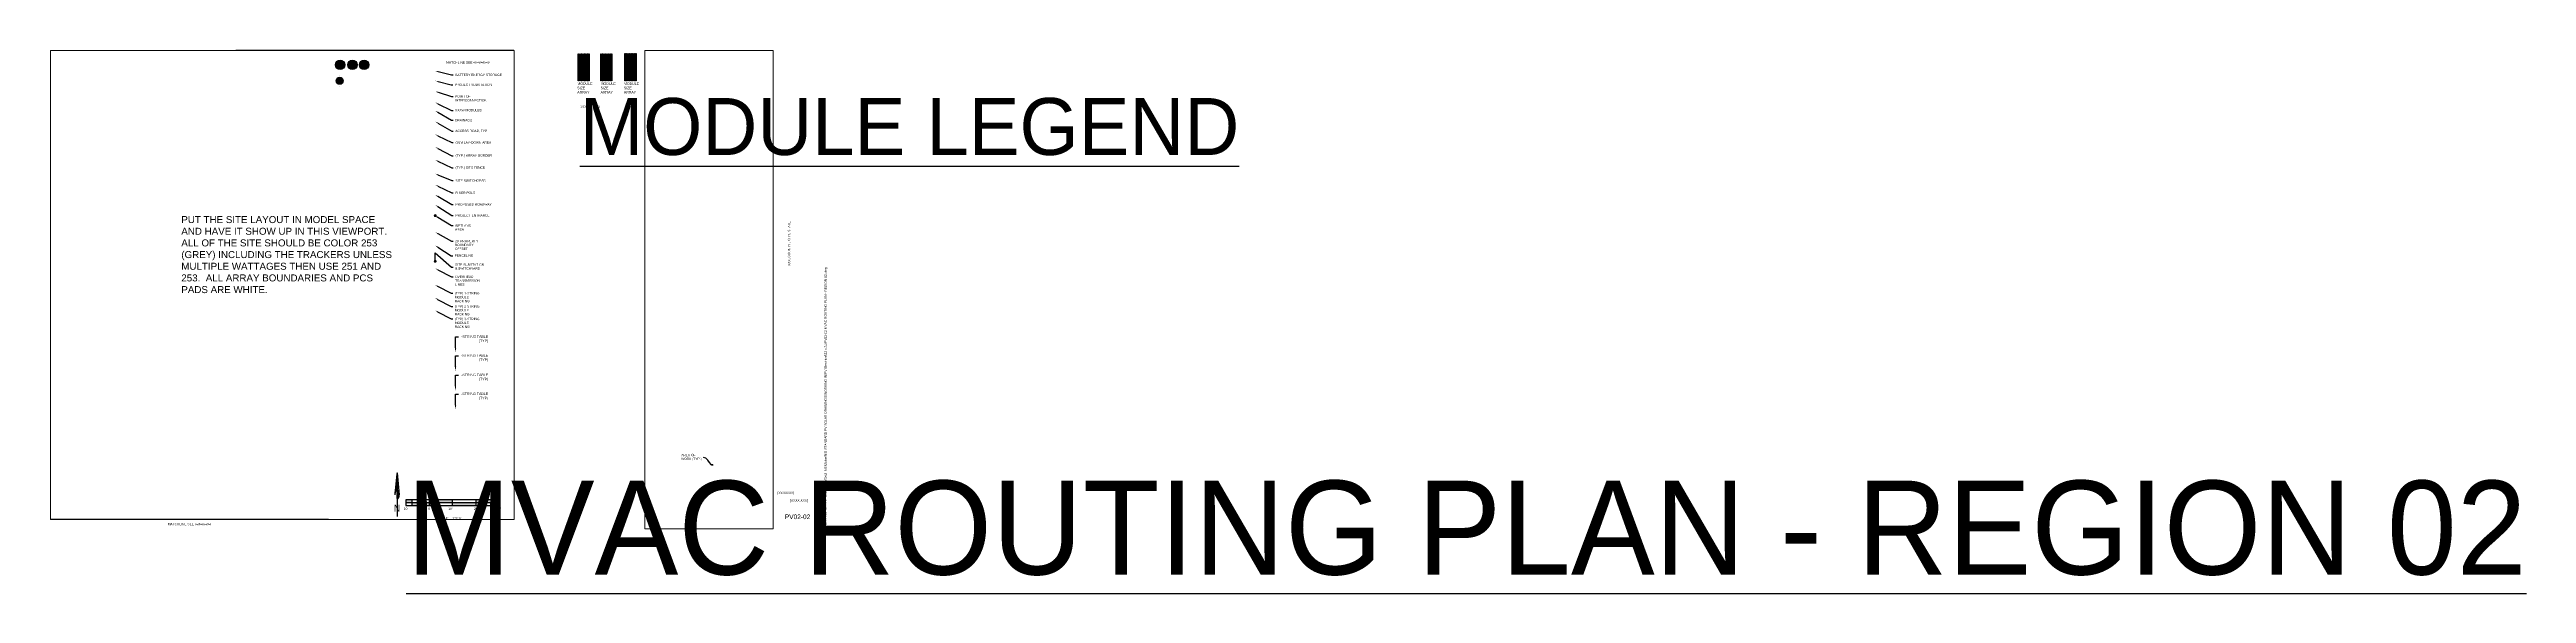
# Paper-space layout 'PV02-02 MVAC ROUTING PLAN - REGION 02' of a CAD drawing. Extents: x 0 to 106, y -3 to 21.
import ezdxf
from ezdxf import colors
from ezdxf.entities.mleader import LeaderData, LeaderLine
from ezdxf.enums import TextEntityAlignment as Align
from ezdxf.math import Vec2, Vec3

# ---------------------------------------------------------------- set-up
doc = ezdxf.new("R2018")
doc.units = 0
doc.header["$MEASUREMENT"] = 0
doc.linetypes.add('PHANTOM', pattern=[0.5, 0.25, -0.05, 0.05, -0.05, 0.05, -0.05])
for name, color, linetype in [('G-ANNO-TEXT', 1, 'Continuous'), ('G-ANNO-TTBL', 1, 'Continuous'), ('G-MATC-LINE', 6, 'PHANTOM'), ('JINKO 535', 253, 'Continuous'), ('JINKO 540', 250, 'Continuous'), ('RISEN', 251, 'Continuous')]:
    doc.layers.add(name, color=color, linetype=linetype)
doc.layers.add('G-NPLT', color=67, linetype='Continuous', plot=False)
doc.layers.add('VP', color=31, linetype='Continuous', plot=False)
doc.styles.add('NEI-A', font='arial.ttf')
doc.styles.get("Standard").update_dxf_attribs({"font": 'arial.ttf'})

# ---------------------------------------------------------------- blocks, each defined once
blk = doc.blocks.new('ARRAY_LETTER')
h = blk.add_hatch(color=255)
h.dxf.hatch_style = 1
edge = h.paths.add_edge_path()
edge.add_arc((0, 0), 0.2, 0, 360)
at = {"layer": 'G-ANNO-TEXT'}
blk.add_circle((0, 0), 0.2, dxfattribs=at)
at = {"layer": 'G-ANNO-TEXT', "style": 'NEI-A'}
blk.add_attdef('ARRAY_LETTER', text='', height=0.13, dxfattribs=at).set_placement((0, 0), align=Align.MIDDLE_CENTER)
blk = doc.blocks.new('PV - LEGEND CALLOUT')
h = blk.add_hatch(color=255)
h.dxf.hatch_style = 1
edge = h.paths.add_edge_path()
edge.add_arc((0, 0), 0.15625, 0, 360)
at = {"layer": 'Defpoints', "color": 2}
for p, q in [((0, 0.24375), (0, 0.24375)), ((0, -0.24375), (0, -0.24375))]:
    blk.add_line(p, q, dxfattribs=at)
at = {"layer": 'G-ANNO-TEXT', "linetype": 'Continuous'}
blk.add_circle((0, 0), 0.15625, dxfattribs=at)
at = {"layer": 'G-ANNO-TEXT', "style": 'NEI-A'}
blk.add_attdef('PV_LEGEND_CALLOUT', text='', height=0.125, dxfattribs=at).set_placement((0, 0), align=Align.MIDDLE_CENTER)
blk.add_attdef('PV_LEGEND_DESCRIPTION', text='', height=0.1, dxfattribs=at).set_placement((0.625, 0), align=Align.MIDDLE_LEFT)
blk = doc.blocks.new('_Dot')
at = {"color": 0, "linetype": 'ByBlock', "lineweight": -2}
blk.add_line((-0.5, 0), (-1, 0), dxfattribs=at)
at = {"color": 0, "linetype": 'ByBlock', "const_width": 0.5}
blk.add_lwpolyline([(-0.25, 0, 1), (0.25, 0, 1)], format="xyb", close=True, dxfattribs=at)
blk = doc.blocks.new('1P87@52DEG F TR ID3 PVBlock')
blk.add_lwpolyline([(-7, 6), (0, 6), (0, -328), (-7, -328)], close=True)
blk = doc.blocks.new('TITLE NAME')
at = {"lineweight": 30, "flags": 104}
blk.add_attdef('TITLE_NAME', text='', height=0.25, dxfattribs=at).set_placement((-0.03, 0.21), align=Align.BOTTOM_LEFT)
at = {"style": 'NEI-A'}
for tag, p in [('SCALE:', (0, 0)), ('1"_=_', (0.56, 0))]:
    blk.add_attdef(tag, text='', height=0.109, dxfattribs=at).set_placement(p, align=Align.BOTTOM_LEFT)
blk = doc.blocks.new('TITLE NAME W_O SCALE')
at = {"lineweight": 30, "flags": 104}
blk.add_attdef('TITLE_NAME', text='', height=0.2, dxfattribs=at).set_placement((-0.03, 0.21), align=Align.BOTTOM_LEFT)
at = {"style": 'NEI-A'}
for tag, p in [('SCALE:', (0, 0)), ('1"_=_', (0.56, 0))]:
    blk.add_attdef(tag, text='', height=0.1, dxfattribs=at).set_placement(p, align=Align.BOTTOM_LEFT)
blk = doc.blocks.new('SUB_BLOCK-SCALE_1')
h = blk.add_hatch(color=256)
h.dxf.hatch_style = 1
h.paths.add_polyline_path([(-2, 0.12), (-2, 0), (-1.75, 0), (-1.75, 0.12)])
h.paths.add_polyline_path([(-1.75, 0), (-1.75, -0.12), (-1.5, -0.12), (-1.5, 0)])
h.paths.add_polyline_path([(-1.25, 0.12), (-1.5, 0.12), (-1.5, 0), (-1.25, 0)])
h.paths.add_polyline_path([(-1.25, 0), (-1.25, -0.12), (-1, -0.12), (-1, 0)])
h.paths.add_polyline_path([(0, 0), (0, 0.12), (-1, 0.12), (-1, 0)])
h.paths.add_polyline_path([(1, -0.12), (1, 0), (0, 0), (0, -0.12)])
h.paths.add_polyline_path([(1, 0.12), (1, 0), (2, 0), (2, 0.12)])
for p, q in [((-2, 0), (2, 0)), ((-1.75, 0.12), (-1.75, -0.12)), ((-1.5, 0.12), (-1.5, -0.12)), ((-1.25, 0.12), (-1.25, -0.12)), ((-1, 0.12), (-1, -0.12)), ((0, -0.12), (0, 0.12))]:
    blk.add_line(p, q)
at = {"color": 0, "linetype": 'ByBlock', "lineweight": -2}
blk.add_line((1, 0.12), (1, -0.12), dxfattribs=at)
blk.add_lwpolyline([(-2, 0.12), (-2, -0.12), (2, -0.12), (2, 0.12)], close=True, dxfattribs=at)
at = {"insert": (-0.66, -0.67), "char_height": 0.1, "width": 0.4822, "attachment_point": 4, "style": 'NEI-A'}
blk.add_mtext('\\pxql;SCALE:', dxfattribs=at)
at = {"linetype": 'ByBlock', "lineweight": -2, "style": 'NEI-A', "flags": 8}
for tag, p in [('#1', (-2, -0.26)), ('#2', (-1.5, -0.26)), ('#3', (-1, -0.26)), ('#4', (0, -0.26)), ('#5', (1, -0.26)), ('#6', (2, -0.26))]:
    blk.add_attdef(tag, text='', height=0.1, dxfattribs=at).set_placement(p, align=Align.MIDDLE_CENTER)
blk.add_attdef('SCALE', text='', height=0.1, dxfattribs=at).set_placement((0, -0.67), align=Align.MIDDLE_LEFT)
blk = doc.blocks.new('*U18')
ref = blk.add_blockref('SUB_BLOCK-SCALE_1', (0, 0))
ref.add_attrib('#1', "10'", dxfattribs={"linetype": 'ByBlock', "lineweight": -2, "height": 0.1, "style": 'NEI-A', "flags": 8}).set_placement((-2, -0.26), align=Align.MIDDLE)
ref.add_attrib('#2', "5'", dxfattribs={"linetype": 'ByBlock', "lineweight": -2, "height": 0.1, "style": 'NEI-A', "flags": 8}).set_placement((-1.5, -0.26), align=Align.MIDDLE)
ref.add_attrib('#3', '0', dxfattribs={"linetype": 'ByBlock', "lineweight": -2, "height": 0.1, "style": 'NEI-A', "flags": 8}).set_placement((-1, -0.26), align=Align.MIDDLE)
ref.add_attrib('#4', "10'", dxfattribs={"linetype": 'ByBlock', "lineweight": -2, "height": 0.1, "style": 'NEI-A', "flags": 8}).set_placement((-0.09, -0.26), align=Align.MIDDLE)
ref.add_attrib('#5', "20'", dxfattribs={"linetype": 'ByBlock', "lineweight": -2, "height": 0.1, "style": 'NEI-A', "flags": 8}).set_placement((1, -0.26), align=Align.MIDDLE)
ref.add_attrib('#6', "30'", dxfattribs={"linetype": 'ByBlock', "lineweight": -2, "height": 0.1, "style": 'NEI-A', "flags": 8}).set_placement((2, -0.26), align=Align.MIDDLE)
ref.add_attrib('SCALE', '1"=10\'', dxfattribs={"linetype": 'ByBlock', "lineweight": -2, "height": 0.1, "style": 'NEI-A', "flags": 8}).set_placement((0, -0.67), align=Align.MIDDLE_LEFT)
blk = doc.blocks.new('NORTH ARROW VERTICAL')
h = blk.add_hatch()
h.set_pattern_fill('ANSI31', color=0, scale=0.01, style=0)
h.paths.add_polyline_path([(-0.029, 0.337, -0.067391), (-0.022, 0.357, -0.104279), (-0.011, 0.371, -0.174286), (0, 0.375), (0, 0.625)])
h.paths.add_polyline_path([(0.031, 0.312), (0.029, 0.337, 0.067391), (0.022, 0.357, 0.104279), (0.011, 0.371, 0.174286), (0, 0.375), (0, 0.25, 0.174286), (0.011, 0.254, 0.104279), (0.022, 0.268, 0.065115), (0.029, 0.287, 0.051264)])
at = {"color": 0}
for p, q in [((0, 0.625), (-0.031, 0.312)), ((0, 0.625), (0.031, 0.312)), ((0, 0.625), (0, 0.375)), ((0, 0.375), (0, 0.25)), ((0, 0.25), (0, 0))]:
    blk.add_line(p, q, dxfattribs=at)
for points in [[(0, 0.375, 0.174286), (-0.011, 0.371, 0.104279), (-0.022, 0.357, 0.065115), (-0.029, 0.338, 0.051264), (-0.031, 0.312, 0.051264)], [(0.031, 0.312, 0.051264), (0.029, 0.338, 0.065115), (0.022, 0.357, 0.104279), (0.011, 0.371, 0.174286), (0, 0.375, 0.174286)], [(0, 0.25, 0.174286), (0.011, 0.254, 0.104279), (0.022, 0.268, 0.065115), (0.029, 0.287, 0.051264), (0.031, 0.312, 0.051264)]]:
    blk.add_lwpolyline(points, format="xyb", dxfattribs=at)
at = {"color": 0, "style": 'NEI-A', "width": 0.85}
blk.add_text('N', height=0.1, dxfattribs=at).set_placement((0, 0.122), align=Align.MIDDLE)

psp = doc.layouts.new('PV02-02 MVAC ROUTING PLAN - REGION 02')

# ---------------------------------------------------------------- linework, layer by layer
at = {"layer": 'G-ANNO-TEXT', "const_width": 0.0025}
for points in [[(22.63, 20.35), (23.12, 20.35), (23.12, 19.19), (22.63, 19.19)], [(23.6, 20.35), (24.09, 20.35), (24.09, 19.19), (23.6, 19.19)], [(24.64, 20.37), (25.12, 20.37), (25.12, 19.2), (24.64, 19.2)]]:
    psp.add_lwpolyline(points, close=True, dxfattribs=at)
at = {"layer": 'G-MATC-LINE', "const_width": 0.0625}
for points in [[(19.89, 20.5), (7.95, 20.5)], [(11.94, 0.4), (0, 0.4)]]:
    psp.add_lwpolyline(points, dxfattribs=at)

# ---------------------------------------------------------------- block references
for p, values in [((12.43, 19.88), {'ARRAY_LETTER': 'A'}), ((12.96, 19.88), {'ARRAY_LETTER': 'B'}), ((13.46, 19.88), {'ARRAY_LETTER': 'C'})]:
    psp.add_blockref('ARRAY_LETTER', p).add_auto_attribs(values)
ref = psp.add_blockref('PV - LEGEND CALLOUT', (12.41, 19.2), dxfattribs=dict(xscale=0.972, yscale=0.972, zscale=0.972))
ref.add_attrib('PV_LEGEND_CALLOUT', 'MS', dxfattribs={"layer": 'G-ANNO-TEXT', "height": 0.121, "style": 'NEI-A'}).set_placement((12.41, 19.2), align=Align.MIDDLE_CENTER)
at = {"layer": 'G-ANNO-TEXT'}
ref = psp.add_blockref('TITLE NAME', (22.74, 17.95), dxfattribs=at)
lines = psp.add_mtext('{\\LMODULE LEGEND}', dxfattribs={"layer": '0', "insert": (22.71, 18.46), "char_height": 2.4399, "attachment_point": 1})
ref.add_attrib('TITLE_NAME', '', (22.71, 18.46)).embed_mtext(lines)
ref.add_attrib('SCALE:', 'SCALE:', dxfattribs={"layer": '0', "height": 0.1, "style": 'NEI-A'}).set_placement((22.74, 18.02), align=Align.BOTTOM_LEFT)
ref.add_attrib('1"_=_', 'NTS', dxfattribs={"layer": '0', "height": 0.1, "style": 'NEI-A'}).set_placement((23.3, 18.02), align=Align.BOTTOM_LEFT)
at = {"layer": 'G-ANNO-TEXT', "xscale": 3, "yscale": 3, "zscale": 3}
psp.add_blockref('NORTH ARROW VERTICAL', (14.87, 0.52), dxfattribs=at)
at = {"layer": 'G-ANNO-TEXT'}
psp.add_blockref('*U18', (17.25, 1.12), dxfattribs=at)
ref = psp.add_blockref('TITLE NAME W_O SCALE', (14.36, 2.34), dxfattribs=at)
lines = psp.add_mtext('{\\LMVAC ROUTING PLAN - REGION 02}', dxfattribs={"layer": '0', "insert": (15.27, 2.06), "char_height": 4.0255, "attachment_point": 1})
ref.add_attrib('TITLE_NAME', '', (15.27, 2.06)).embed_mtext(lines)
at = {"layer": 'JINKO 535', "xscale": 0.003472222222222222, "yscale": 0.003472222222222222, "zscale": 0.003472222222222222}
for p in [(23.63, 20.33), (23.7, 20.33), (23.76, 20.33), (23.83, 20.33), (23.89, 20.33), (23.96, 20.33), (24.02, 20.33), (24.09, 20.33)]:
    psp.add_blockref('1P87@52DEG F TR ID3 PVBlock', p, dxfattribs=at)
at = {"layer": 'JINKO 540', "xscale": 0.003472222222222222, "yscale": 0.003472222222222222, "zscale": 0.003472222222222222}
for p in [(24.67, 20.34), (24.73, 20.34), (24.79, 20.34), (24.86, 20.34), (24.92, 20.34), (24.99, 20.34), (25.05, 20.34), (25.12, 20.34)]:
    psp.add_blockref('1P87@52DEG F TR ID3 PVBlock', p, dxfattribs=at)
at = {"layer": 'RISEN', "xscale": 0.003472222222222222, "yscale": 0.003472222222222222, "zscale": 0.003472222222222222}
for p in [(22.66, 20.33), (22.73, 20.33), (22.79, 20.33), (22.86, 20.33), (22.92, 20.33), (22.98, 20.33), (23.05, 20.33), (23.11, 20.33)]:
    psp.add_blockref('1P87@52DEG F TR ID3 PVBlock', p, dxfattribs=at)

# ---------------------------------------------------------------- texts
at = {"layer": 'G-ANNO-TEXT', "char_height": 0.1, "attachment_point": 5, "style": 'NEI-A'}
for insert in [(17.91, 19.98), (5.97, 0.2)]:
    psp.add_mtext_dynamic_manual_height_columns('MATCHLINE SEE #########', width=3.1385, gutter_width=0.547, heights=[0], dxfattribs=dict(at, insert=insert))
at = {"layer": 'G-ANNO-TEXT', "char_height": 0.1094, "width": 0.6841, "attachment_point": 4, "style": 'NEI-A'}
for insert in [(22.6, 18.89), (23.6, 18.89), (24.6, 18.89)]:
    psp.add_mtext('MODULE SIZE   ARRAY', dxfattribs=dict(at, insert=insert))
at = {"layer": 'G-ANNO-TTBL', "style": 'NEI-A'}
psp.add_text('XXX, COUNTY , CITY, STATE', height=0.1, rotation=90, dxfattribs=at).set_placement((31.69, 12.22), align=Align.MIDDLE)
for s, width, insert, char_height, attachment_point in [('[XX/XX/XX]', 0.8548, (31.19, 1.52), 0.1, 4), ('[XXXX.XXX]', 0.8548, (32.11, 1.2), 0.1, 5), ('PV02-02', 1.7218, (32.05, 0.51), 0.2, 5)]:
    psp.add_mtext_dynamic_manual_height_columns(s, width=width, gutter_width=0.5, heights=[0], dxfattribs=dict(at, insert=insert, char_height=char_height, attachment_point=attachment_point))
at = {"layer": 'G-NPLT', "insert": (5.62, 13.4), "char_height": 0.3, "width": 9.1702, "attachment_point": 1, "style": 'NEI-A'}
psp.add_mtext('PUT THE SITE LAYOUT IN MODEL SPACE AND HAVE IT SHOW UP IN THIS VIEWPORT. ALL OF THE SITE SHOULD BE COLOR 253 (GREY) INCLUDING THE TRACKERS UNLESS MULTIPLE WATTAGES THEN USE 251 AND 253.  ALL ARRAY BOUNDARIES AND PCS PADS ARE WHITE. ', dxfattribs=at)
at = {"layer": 'G-NPLT', "insert": (33.2, 0), "char_height": 0.1, "width": 13.9717, "attachment_point": 1, "rotation": 90, "style": 'NEI-A'}
psp.add_mtext('H:\\\\Ops_Std_Dev\\\\PS_Solar\\\\4_DWGs\\\\2_NEI\\\\Solar\\\\NEI STANDARD PV SOLAR DRAWINGS\\\\WORKING IN\\\\PV Electrical\\\\22 x 34\\\\PV02-02 MVAC ROUTING PLAN - REGION 02.dwg', dxfattribs=at)

# ---------------------------------------------------------------- leaders
at = {"layer": 'G-ANNO-TEXT'}
ml = psp.add_multileader_mtext('Standard', dxfattribs=at)
ml.set_content('BATTERY ENERGY STORAGE', color=256, style='NEI-A')
ml.set_leader_properties()
ml.build(insert=Vec2(0, 0))
ml.multileader.update_dxf_attribs({"dogleg_length": 0.0625, "arrow_head_size": 0.125})
ctx = ml.context
ctx.base_point, ctx.char_height, ctx.arrow_head_size, ctx.landing_gap_size, ctx.plane_origin = Vec3(17.28, 19.45), 0.1, 0.125, 0.09, Vec3(15.98, 18.53)
notes = []
notes.append((ctx, [(0, (1, 1, 0), (17.21, 19.45), (1, 0), 0.0625, [(0, [(16.51, 19.62)], 0, [])])]))
ctx.mtext.insert, ctx.mtext.width, ctx.mtext.flow_direction = Vec3(17.37, 19.5), 2.0138, 5
ml = psp.add_multileader_mtext('Standard', dxfattribs=at)
ml.set_content('PROJECT SUBSTATION', color=256, style='NEI-A')
ml.set_leader_properties()
ml.build(insert=Vec2(0, 0))
ml.multileader.update_dxf_attribs({"dogleg_length": 0.0625, "arrow_head_size": 0.125})
ctx = ml.context
ctx.base_point, ctx.char_height, ctx.arrow_head_size, ctx.landing_gap_size, ctx.plane_origin = Vec3(17.27, 19.02), 0.1, 0.125, 0.09, Vec3(16.9, 18.14)
notes.append((ctx, [(0, (1, 1, 0), (17.2, 19.02), (1, 0), 0.0625, [(0, [(16.51, 19.2)], 0, [])])]))
ctx.mtext.insert, ctx.mtext.width, ctx.mtext.flow_direction = Vec3(17.36, 19.08), 1.573, 5
ml = psp.add_multileader_mtext('Standard', dxfattribs=at)
ml.set_content('POINT OF INTERCONNECTION', color=256, style='NEI-A')
ml.set_leader_properties()
ml.build(insert=Vec2(0, 0))
ml.multileader.update_dxf_attribs({"dogleg_length": 0.0625, "arrow_head_size": 0.125})
ctx = ml.context
ctx.base_point, ctx.char_height, ctx.arrow_head_size, ctx.landing_gap_size, ctx.plane_origin = Vec3(17.27, 18.53), 0.1, 0.125, 0.09, Vec3(16.91, 17.65)
notes.append((ctx, [(0, (1, 1, 0), (17.21, 18.53), (1, 0), 0.0625, [(0, [(16.51, 18.74)], 0, [])])]))
ctx.mtext.insert, ctx.mtext.width, ctx.mtext.flow_direction = Vec3(17.36, 18.58), 1.573, 5
ml = psp.add_multileader_mtext('Standard', dxfattribs=at)
ml.set_content('XXXW MODULES', color=256, style='NEI-A')
ml.set_leader_properties()
ml.build(insert=Vec2(0, 0))
ml.multileader.update_dxf_attribs({"dogleg_length": 0.0625, "arrow_head_size": 0.125})
ctx = ml.context
ctx.base_point, ctx.char_height, ctx.arrow_head_size, ctx.landing_gap_size, ctx.plane_origin = Vec3(17.27, 17.93), 0.1, 0.125, 0.09, Vec3(16.97, 15.74)
notes.append((ctx, [(0, (1, 1, 0), (17.21, 17.93), (1, 0), 0.0625, [(0, [(16.51, 18.27)], 0, [])])]))
ctx.mtext.insert, ctx.mtext.width, ctx.mtext.flow_direction = Vec3(17.36, 17.99), 1.0883, 5
ml = psp.add_multileader_mtext('Standard', dxfattribs=at)
ml.set_content('DRAINAGE', color=256, style='NEI-A')
ml.set_leader_properties()
ml.build(insert=Vec2(0, 0))
ml.multileader.update_dxf_attribs({"dogleg_length": 0.0625, "arrow_head_size": 0.125})
ctx = ml.context
ctx.base_point, ctx.char_height, ctx.arrow_head_size, ctx.landing_gap_size, ctx.plane_origin = Vec3(17.27, 17.51), 0.1, 0.125, 0.09, Vec3(16.91, 16.63)
notes.append((ctx, [(0, (1, 1, 0), (17.21, 17.51), (1, 0), 0.0625, [(0, [(16.51, 17.91)], 0, [])])]))
ctx.mtext.insert, ctx.mtext.width, ctx.mtext.flow_direction = Vec3(17.36, 17.56), 1.573, 5
ml = psp.add_multileader_mtext('Standard', dxfattribs=at)
ml.set_content('ACCESS ROAD, TYP', color=256, style='NEI-A')
ml.set_leader_properties()
ml.build(insert=Vec2(0, 0))
ml.multileader.update_dxf_attribs({"dogleg_length": 0.0625, "arrow_head_size": 0.125})
ctx = ml.context
ctx.base_point, ctx.char_height, ctx.arrow_head_size, ctx.landing_gap_size, ctx.plane_origin = Vec3(17.28, 17.04), 0.1, 0.125, 0.09, Vec3(16.91, 16.16)
notes.append((ctx, [(0, (1, 1, 0), (17.22, 17.04), (1, 0), 0.0625, [(0, [(16.51, 17.45)], 0, [])])]))
ctx.mtext.insert, ctx.mtext.width, ctx.mtext.flow_direction = Vec3(17.37, 17.1), 1.573, 5
ml = psp.add_multileader_mtext('Standard', dxfattribs=at)
ml.set_content('O&M LAY-DOWN AREA', color=256, style='NEI-A')
ml.set_leader_properties()
ml.build(insert=Vec2(0, 0))
ml.multileader.update_dxf_attribs({"dogleg_length": 0.0625, "arrow_head_size": 0.125})
ctx = ml.context
ctx.base_point, ctx.char_height, ctx.arrow_head_size, ctx.landing_gap_size, ctx.plane_origin = Vec3(17.29, 16.55), 0.1, 0.125, 0.09, Vec3(16.92, 15.67)
notes.append((ctx, [(0, (1, 1, 0), (17.22, 16.55), (1, 0), 0.0625, [(0, [(16.51, 16.9)], 0, [])])]))
ctx.mtext.insert, ctx.mtext.width, ctx.mtext.flow_direction = Vec3(17.38, 16.6), 1.573, 5
ml = psp.add_multileader_mtext('Standard', dxfattribs=at)
ml.set_content('(TYP.) ARRAY BORDER', color=256, style='NEI-A')
ml.set_leader_properties()
ml.build(insert=Vec2(0, 0))
ml.multileader.update_dxf_attribs({"dogleg_length": 0.0625, "arrow_head_size": 0.125})
ctx = ml.context
ctx.base_point, ctx.char_height, ctx.arrow_head_size, ctx.landing_gap_size, ctx.plane_origin = Vec3(17.29, 15.98), 0.1, 0.125, 0.09, Vec3(16.92, 15.1)
notes.append((ctx, [(0, (1, 1, 0), (17.22, 15.98), (1, 0), 0.0625, [(0, [(16.51, 16.36)], 0, [])])]))
ctx.mtext.insert, ctx.mtext.width, ctx.mtext.flow_direction = Vec3(17.38, 16.05), 1.573, 5
ml = psp.add_multileader_mtext('Standard', dxfattribs=at)
ml.set_content('(TYP.) SITE FENCE', color=256, style='NEI-A')
ml.set_leader_properties()
ml.build(insert=Vec2(0, 0))
ml.multileader.update_dxf_attribs({"dogleg_length": 0.0625, "arrow_head_size": 0.125})
ctx = ml.context
ctx.base_point, ctx.char_height, ctx.arrow_head_size, ctx.landing_gap_size, ctx.plane_origin = Vec3(17.29, 15.47), 0.1, 0.125, 0.09, Vec3(16.92, 14.58)
notes.append((ctx, [(0, (1, 1, 0), (17.22, 15.47), (1, 0), 0.0625, [(0, [(16.51, 15.81)], 0, [])])]))
ctx.mtext.insert, ctx.mtext.width, ctx.mtext.flow_direction = Vec3(17.38, 15.53), 1.573, 5
ml = psp.add_multileader_mtext('Standard', dxfattribs=at)
ml.set_content('SITE SWITCHGEAR', color=256, style='NEI-A')
ml.set_leader_properties()
ml.build(insert=Vec2(0, 0))
ml.multileader.update_dxf_attribs({"dogleg_length": 0.0625, "arrow_head_size": 0.125})
ctx = ml.context
ctx.base_point, ctx.char_height, ctx.arrow_head_size, ctx.landing_gap_size, ctx.plane_origin = Vec3(17.29, 14.92), 0.1, 0.125, 0.09, Vec3(16.92, 14.03)
notes.append((ctx, [(0, (1, 1, 0), (17.22, 14.92), (1, 0), 0.0625, [(0, [(16.51, 15.22)], 0, [])])]))
ctx.mtext.insert, ctx.mtext.width, ctx.mtext.flow_direction = Vec3(17.38, 14.97), 1.573, 5
ml = psp.add_multileader_mtext('Standard', dxfattribs=at)
ml.set_content('RISER POLE', color=256, style='NEI-A')
ml.set_leader_properties()
ml.build(insert=Vec2(0, 0))
ml.multileader.update_dxf_attribs({"dogleg_length": 0.0625, "arrow_head_size": 0.125})
ctx = ml.context
ctx.base_point, ctx.char_height, ctx.arrow_head_size, ctx.landing_gap_size, ctx.plane_origin = Vec3(17.29, 14.4), 0.1, 0.125, 0.09, Vec3(16.92, 13.52)
notes.append((ctx, [(0, (1, 1, 0), (17.22, 14.4), (1, 0), 0.0625, [(0, [(16.51, 14.74)], 0, [])])]))
ctx.mtext.insert, ctx.mtext.width, ctx.mtext.flow_direction = Vec3(17.38, 14.45), 1.573, 5
ml = psp.add_multileader_mtext('Standard', dxfattribs=at)
ml.set_content('PROPOSED ROADWAY', color=256, style='NEI-A')
ml.set_leader_properties()
ml.build(insert=Vec2(0, 0))
ml.multileader.update_dxf_attribs({"dogleg_length": 0.0625, "arrow_head_size": 0.125})
ctx = ml.context
ctx.base_point, ctx.char_height, ctx.arrow_head_size, ctx.landing_gap_size, ctx.plane_origin = Vec3(17.29, 13.89), 0.1, 0.125, 0.09, Vec3(16.92, 13.01)
notes.append((ctx, [(0, (1, 1, 0), (17.22, 13.89), (1, 0), 0.0625, [(0, [(16.51, 14.31)], 0, [])])]))
ctx.mtext.insert, ctx.mtext.width, ctx.mtext.flow_direction = Vec3(17.38, 13.95), 1.573, 5
ml = psp.add_multileader_mtext('Standard', dxfattribs=at)
ml.set_content('PROJECT ENTRANCE', color=256, style='NEI-A')
ml.set_leader_properties()
ml.build(insert=Vec2(0, 0))
ml.multileader.update_dxf_attribs({"dogleg_length": 0.0625, "arrow_head_size": 0.125})
ctx = ml.context
ctx.base_point, ctx.char_height, ctx.arrow_head_size, ctx.landing_gap_size, ctx.plane_origin = Vec3(17.29, 13.43), 0.1, 0.125, 0.09, Vec3(16.92, 12.55)
notes.append((ctx, [(0, (1, 1, 0), (17.22, 13.43), (1, 0), 0.0625, [(0, [(16.51, 13.88)], 0, [])])]))
ctx.mtext.insert, ctx.mtext.width, ctx.mtext.flow_direction = Vec3(17.38, 13.48), 1.573, 5
ml = psp.add_multileader_mtext('Standard', dxfattribs=at)
ml.set_content('\\pxsm1;SITE SUBSTATION \\P& SWITCHYARD', color=256, style='NEI-A')
ml.set_leader_properties(color=256, linetype='ByLayer', lineweight=-1)
ml.set_arrow_properties(name='DOT')
ml.build(insert=Vec2(0, 0))
ml.multileader.update_dxf_attribs({"text_left_attachment_type": 2, "text_right_attachment_type": 2, "dogleg_length": 0.0625, "arrow_head_size": 0.125})
ctx = ml.context
ctx.base_point, ctx.char_height, ctx.arrow_head_size, ctx.landing_gap_size, ctx.plane_origin = Vec3(17.27, 11.21), 0.1, 0.125, 0.09, Vec3(9.2, 19.53)
ctx.left_attachment, ctx.right_attachment = 2, 2
notes.append((ctx, [(1, (1, 1, 0), (17.21, 11.21), (1, 0), 0.0625, [(0, [(16.51, 11.46), (16.51, 11.83)], 0, [])])]))
ctx.mtext.insert, ctx.mtext.width, ctx.mtext.flow_direction = Vec3(17.36, 11.37), 1.348, 5
ctx.mtext.has_bg_fill, ctx.mtext.bg_color, ctx.mtext.bg_scale_factor, ctx.mtext.bg_transparency, ctx.mtext.use_window_bg_color = 1, -1027028792, 1.5, 0, 1
ml = psp.add_multileader_mtext('Standard', dxfattribs=at)
ml.set_content('(TYP) 1-STRING MODULE RACKING', color=256, style='NEI-A')
ml.set_leader_properties()
ml.build(insert=Vec2(0, 0))
ml.multileader.update_dxf_attribs({"dogleg_length": 0.0625, "arrow_head_size": 0.125})
ctx = ml.context
ctx.base_point, ctx.char_height, ctx.arrow_head_size, ctx.landing_gap_size, ctx.plane_origin = Vec3(17.26, 10.09), 0.1, 0.125, 0.09, Vec3(16.71, 8.79)
notes.append((ctx, [(0, (1, 1, 0), (17.2, 10.09), (1, 0), 0.0625, [(0, [(16.5, 10.45)], 0, [])])]))
ctx.mtext.insert, ctx.mtext.width, ctx.mtext.flow_direction = Vec3(17.35, 10.14), 1.2561, 5
ml = psp.add_multileader_mtext('Standard', dxfattribs=at)
ml.set_content('(TYP) 2-STRING MODULE RACKING', color=256, style='NEI-A')
ml.set_leader_properties()
ml.build(insert=Vec2(0, 0))
ml.multileader.update_dxf_attribs({"dogleg_length": 0.0625, "arrow_head_size": 0.125})
ctx = ml.context
ctx.base_point, ctx.char_height, ctx.arrow_head_size, ctx.landing_gap_size, ctx.plane_origin = Vec3(17.26, 9.52), 0.1, 0.125, 0.09, Vec3(16.71, 8.23)
notes.append((ctx, [(0, (1, 1, 0), (17.2, 9.52), (1, 0), 0.0625, [(0, [(16.5, 9.89)], 0, [])])]))
ctx.mtext.insert, ctx.mtext.width, ctx.mtext.flow_direction = Vec3(17.35, 9.58), 1.2561, 5
ml = psp.add_multileader_mtext('Standard', dxfattribs=at)
ml.set_content('(TYP) 3-STRING MODULE RACKING', color=256, style='NEI-A')
ml.set_leader_properties()
ml.build(insert=Vec2(0, 0))
ml.multileader.update_dxf_attribs({"dogleg_length": 0.0625, "arrow_head_size": 0.125})
ctx = ml.context
ctx.base_point, ctx.char_height, ctx.arrow_head_size, ctx.landing_gap_size, ctx.plane_origin = Vec3(17.26, 8.99), 0.1, 0.125, 0.09, Vec3(16.71, 7.69)
notes.append((ctx, [(0, (1, 1, 0), (17.2, 8.99), (1, 0), 0.0625, [(0, [(16.5, 9.36)], 0, [])])]))
ctx.mtext.insert, ctx.mtext.width, ctx.mtext.flow_direction = Vec3(17.35, 9.04), 1.2561, 5
ml = psp.add_multileader_mtext('Standard', dxfattribs=at)
ml.set_content('AREA OF WORK (TYP.)', color=256, style='NEI-A')
ml.set_leader_properties()
ml.set_arrow_properties(name='DOT')
ml.build(insert=Vec2(0, 0))
ml.multileader.update_dxf_attribs({"leader_type": 2, "text_right_attachment_type": 2, "dogleg_length": 0.1, "arrow_head_size": 0.05})
ctx = ml.context
ctx.base_point, ctx.char_height, ctx.arrow_head_size, ctx.landing_gap_size, ctx.plane_origin = Vec3(26.97, 3.15), 0.1001, 0.05, 0.09, Vec3(20.59, 1.79)
ctx.right_attachment = 2
notes.append((ctx, [(1, (1, 1, 0), (28.12, 3.06), (-1, 0), 0.1, [(1, [(28.38, 2.72)], 0, [])])]))
ctx.mtext.insert, ctx.mtext.width, ctx.mtext.flow_direction = Vec3(27.06, 3.21), 0.978, 5
ctx.mtext.has_bg_fill, ctx.mtext.bg_color, ctx.mtext.bg_scale_factor, ctx.mtext.bg_transparency, ctx.mtext.use_window_bg_color = 1, -1027028792, 1.5, 0, 1
for ctx, leaders in notes:
    for number, flags, end, landing, length, lines in leaders:
        leader = LeaderData()
        leader.index, (leader.has_last_leader_line, leader.has_dogleg_vector, leader.attachment_direction) = number, flags
        leader.last_leader_point, leader.dogleg_vector, leader.dogleg_length = Vec3(end), Vec3(landing), length
        for number, points, colour, breaks in lines:
            line = LeaderLine()
            line.index, line.vertices, line.color, line.breaks = number, Vec3.list(points), colors.encode_raw_color(colour), breaks
            leader.lines.append(line)
        ctx.leaders.append(leader)

# ---------------------------------------------------------------- next in the draw order: linework, layer by layer
at = {"layer": 'G-ANNO-TEXT', "flags": 128}
psp.add_lwpolyline([(28.42, 2.72, 0.0483, 0.0483, 1), (28.35, 2.72, 0, 0, 0)], format="xyseb", dxfattribs=at)

# ---------------------------------------------------------------- next in the draw order: leaders
at = {"layer": 'G-ANNO-TEXT'}
ml = psp.add_multileader_mtext('Standard', dxfattribs=at)
ml.set_content("\\pxsm1,ql;20' PROPERTY BOUNDARY\\POFFSET", color=256, style='NEI-A')
ml.set_leader_properties()
ml.build(insert=Vec2(0, 0))
ml.multileader.update_dxf_attribs({"dogleg_length": 0.0625, "arrow_head_size": 0.125})
ctx = ml.context
ctx.base_point, ctx.char_height, ctx.arrow_head_size, ctx.landing_gap_size, ctx.plane_origin = Vec3(17.27, 12.33), 0.1, 0.125, 0.09, Vec3(13.9, 21.54)
notes = []
notes.append((ctx, [(1, (1, 1, 0), (17.21, 12.33), (1, 0), 0.0625, [(1, [(16.51, 12.71)], 0, [])])]))
ctx.mtext.insert, ctx.mtext.width, ctx.mtext.flow_direction = Vec3(17.36, 12.38), 1.0823, 5
ml = psp.add_multileader_mtext('Standard', dxfattribs=at)
ml.set_content('\\pxsm1;FENCELINE', color=256, style='NEI-A')
ml.set_leader_properties()
ml.build(insert=Vec2(0, 0))
ml.multileader.update_dxf_attribs({"dogleg_length": 0.0625, "arrow_head_size": 0.125})
ctx = ml.context
ctx.base_point, ctx.char_height, ctx.arrow_head_size, ctx.landing_gap_size, ctx.plane_origin = Vec3(17.26, 11.7), 0.1, 0.125, 0.09, Vec3(14.87, 19.64)
notes.append((ctx, [(1, (1, 1, 0), (17.2, 11.7), (1, 0), 0.0625, [(1, [(16.51, 12.14)], 0, [])])]))
ctx.mtext.insert, ctx.mtext.width, ctx.mtext.flow_direction = Vec3(17.35, 11.76), 0.8661, 5
ml = psp.add_multileader_mtext('Standard', dxfattribs=at)
ml.set_content('OVERHEAD TRANSMISSION LINES', color=256, style='NEI-A')
ml.set_leader_properties()
ml.build(insert=Vec2(0, 0))
ml.multileader.update_dxf_attribs({"dogleg_length": 0.0625, "arrow_head_size": 0.125})
ctx = ml.context
ctx.base_point, ctx.char_height, ctx.arrow_head_size, ctx.landing_gap_size, ctx.plane_origin = Vec3(17.27, 10.8), 0.1, 0.125, 0.09, Vec3(16.72, 9.5)
notes.append((ctx, [(0, (1, 1, 0), (17.21, 10.8), (1, 0), 0.0625, [(0, [(16.51, 11.16)], 0, [])])]))
ctx.mtext.insert, ctx.mtext.width, ctx.mtext.flow_direction = Vec3(17.36, 10.85), 0.8947, 5
for ctx, leaders in notes:
    for number, flags, end, landing, length, lines in leaders:
        leader = LeaderData()
        leader.index, (leader.has_last_leader_line, leader.has_dogleg_vector, leader.attachment_direction) = number, flags
        leader.last_leader_point, leader.dogleg_vector, leader.dogleg_length = Vec3(end), Vec3(landing), length
        for number, points, colour, breaks in lines:
            line = LeaderLine()
            line.index, line.vertices, line.color, line.breaks = number, Vec3.list(points), colors.encode_raw_color(colour), breaks
            leader.lines.append(line)
        ctx.leaders.append(leader)

# ---------------------------------------------------------------- next in the draw order: viewports
at = {"layer": 'VP'}
psp.add_viewport(center=(28.25, 10.25), size=(5.5, 20.5), view_center_point=(35.38, 30.74), view_height=20.5, status=3, dxfattribs=at)

# ---------------------------------------------------------------- next in the draw order: leaders
at = {"layer": 'G-ANNO-TEXT'}
ml = psp.add_multileader_mtext('Standard', dxfattribs=at)
ml.set_content('WETLAND AREA', color=256, style='NEI-A')
ml.set_leader_properties(color=256, linetype='ByLayer', lineweight=-1)
ml.set_arrow_properties(name='DOT')
ml.build(insert=Vec2(0, 0))
ml.multileader.update_dxf_attribs({"text_right_attachment_type": 6, "dogleg_length": 0.0625, "arrow_head_size": 0.125})
ctx = ml.context
ctx.base_point, ctx.char_height, ctx.arrow_head_size, ctx.landing_gap_size, ctx.plane_origin = Vec3(17.27, 12.99), 0.1, 0.125, 0.09, Vec3(-21.19, -43.57)
ctx.right_attachment = 6
notes = []
notes.append((ctx, [(0, (1, 1, 0), (17.21, 12.99), (1, 0), 0.0625, [(0, [(16.51, 13.42)], 0, [])])]))
ctx.mtext.insert, ctx.mtext.width, ctx.mtext.flow_direction = Vec3(17.36, 13.04), 0.4557, 5
ctx.mtext.has_bg_fill, ctx.mtext.bg_color, ctx.mtext.bg_scale_factor, ctx.mtext.bg_transparency, ctx.mtext.use_window_bg_color = 1, -1027028792, 1.5, 0, 1
for ctx, leaders in notes:
    for number, flags, end, landing, length, lines in leaders:
        leader = LeaderData()
        leader.index, (leader.has_last_leader_line, leader.has_dogleg_vector, leader.attachment_direction) = number, flags
        leader.last_leader_point, leader.dogleg_vector, leader.dogleg_length = Vec3(end), Vec3(landing), length
        for number, points, colour, breaks in lines:
            line = LeaderLine()
            line.index, line.vertices, line.color, line.breaks = number, Vec3.list(points), colors.encode_raw_color(colour), breaks
            leader.lines.append(line)
        ctx.leaders.append(leader)

# ---------------------------------------------------------------- next in the draw order: viewports
at = {"layer": 'VP'}
psp.add_viewport(center=(9.95, 10.45), size=(19.89, 20.105), view_center_point=(2402750.2, 1594431.34), view_height=42081.461, dxfattribs=at)

# ---------------------------------------------------------------- next in the draw order: leaders
at = {"layer": 'G-ANNO-TEXT'}
ml = psp.add_multileader_mtext('Standard', dxfattribs=at)
ml.set_content('\\pxqr;\xa0-STRING TABLE\\P(TYP) ', color=256, style='NEI-A')
ml.set_leader_properties()
ml.build(insert=Vec2(0, 0))
ml.multileader.update_dxf_attribs({"dogleg_length": 0.125, "arrow_head_size": 0.18})
ctx = ml.context
ctx.base_point, ctx.char_height, ctx.arrow_head_size, ctx.landing_gap_size, ctx.plane_origin = Vec3(17.51, 8.22), 0.1094, 0.18, 0.09, Vec3(22.64, 8.33)
ctx.text_align_type = 2
notes = []
notes.append((ctx, [(1, (1, 1, 0), (17.38, 8.22), (1, 0), 0.125, [(0, [(17.38, 7.57)], 0, [])])]))
ctx.mtext.insert, ctx.mtext.width, ctx.mtext.defined_height, ctx.mtext.alignment, ctx.mtext.flow_direction = Vec3(18.78, 8.29), 1.4209, 0.506, 3, 5
ctx.mtext.has_bg_fill, ctx.mtext.bg_color, ctx.mtext.bg_scale_factor, ctx.mtext.bg_transparency, ctx.mtext.use_window_bg_color = 1, -1027028792, 1.5, 0, 1
for ctx, leaders in notes:
    for number, flags, end, landing, length, lines in leaders:
        leader = LeaderData()
        leader.index, (leader.has_last_leader_line, leader.has_dogleg_vector, leader.attachment_direction) = number, flags
        leader.last_leader_point, leader.dogleg_vector, leader.dogleg_length = Vec3(end), Vec3(landing), length
        for number, points, colour, breaks in lines:
            line = LeaderLine()
            line.index, line.vertices, line.color, line.breaks = number, Vec3.list(points), colors.encode_raw_color(colour), breaks
            leader.lines.append(line)
        ctx.leaders.append(leader)

# ---------------------------------------------------------------- next in the draw order: leaders
ml = psp.add_multileader_mtext('Standard', dxfattribs=at)
ml.set_content('\\pxqr;\xa0-STRING TABLE\\P(TYP) ', color=256, style='NEI-A')
ml.set_leader_properties()
ml.build(insert=Vec2(0, 0))
ml.multileader.update_dxf_attribs({"dogleg_length": 0.125, "arrow_head_size": 0.18})
ctx = ml.context
ctx.base_point, ctx.char_height, ctx.arrow_head_size, ctx.landing_gap_size, ctx.plane_origin = Vec3(17.51, 7.41), 0.1094, 0.18, 0.09, Vec3(22.64, 7.53)
ctx.text_align_type = 2
notes = []
notes.append((ctx, [(1, (1, 1, 0), (17.38, 7.41), (1, 0), 0.125, [(0, [(17.38, 6.76)], 0, [])])]))
ctx.mtext.insert, ctx.mtext.width, ctx.mtext.defined_height, ctx.mtext.alignment, ctx.mtext.flow_direction = Vec3(18.78, 7.48), 1.4209, 0.506, 3, 5
ctx.mtext.has_bg_fill, ctx.mtext.bg_color, ctx.mtext.bg_scale_factor, ctx.mtext.bg_transparency, ctx.mtext.use_window_bg_color = 1, -1027028792, 1.5, 0, 1
for ctx, leaders in notes:
    for number, flags, end, landing, length, lines in leaders:
        leader = LeaderData()
        leader.index, (leader.has_last_leader_line, leader.has_dogleg_vector, leader.attachment_direction) = number, flags
        leader.last_leader_point, leader.dogleg_vector, leader.dogleg_length = Vec3(end), Vec3(landing), length
        for number, points, colour, breaks in lines:
            line = LeaderLine()
            line.index, line.vertices, line.color, line.breaks = number, Vec3.list(points), colors.encode_raw_color(colour), breaks
            leader.lines.append(line)
        ctx.leaders.append(leader)

# ---------------------------------------------------------------- next in the draw order: leaders
ml = psp.add_multileader_mtext('Standard', dxfattribs=at)
ml.set_content('\\pxqr;\xa0-STRING TABLE\\P(TYP) ', color=256, style='NEI-A')
ml.set_leader_properties()
ml.build(insert=Vec2(0, 0))
ml.multileader.update_dxf_attribs({"dogleg_length": 0.125, "arrow_head_size": 0.18})
ctx = ml.context
ctx.base_point, ctx.char_height, ctx.arrow_head_size, ctx.landing_gap_size, ctx.plane_origin = Vec3(17.51, 6.58), 0.1094, 0.18, 0.09, Vec3(22.64, 6.69)
ctx.text_align_type = 2
notes = []
notes.append((ctx, [(1, (1, 1, 0), (17.38, 6.58), (1, 0), 0.125, [(0, [(17.38, 5.93)], 0, [])])]))
ctx.mtext.insert, ctx.mtext.width, ctx.mtext.defined_height, ctx.mtext.alignment, ctx.mtext.flow_direction = Vec3(18.78, 6.65), 1.4209, 0.506, 3, 5
ctx.mtext.has_bg_fill, ctx.mtext.bg_color, ctx.mtext.bg_scale_factor, ctx.mtext.bg_transparency, ctx.mtext.use_window_bg_color = 1, -1027028792, 1.5, 0, 1
for ctx, leaders in notes:
    for number, flags, end, landing, length, lines in leaders:
        leader = LeaderData()
        leader.index, (leader.has_last_leader_line, leader.has_dogleg_vector, leader.attachment_direction) = number, flags
        leader.last_leader_point, leader.dogleg_vector, leader.dogleg_length = Vec3(end), Vec3(landing), length
        for number, points, colour, breaks in lines:
            line = LeaderLine()
            line.index, line.vertices, line.color, line.breaks = number, Vec3.list(points), colors.encode_raw_color(colour), breaks
            leader.lines.append(line)
        ctx.leaders.append(leader)

# ---------------------------------------------------------------- next in the draw order: leaders
ml = psp.add_multileader_mtext('Standard', dxfattribs=at)
ml.set_content('\\pxqr;\xa0-STRING TABLE\\P(TYP) ', color=256, style='NEI-A')
ml.set_leader_properties()
ml.build(insert=Vec2(0, 0))
ml.multileader.update_dxf_attribs({"dogleg_length": 0.125, "arrow_head_size": 0.18})
ctx = ml.context
ctx.base_point, ctx.char_height, ctx.arrow_head_size, ctx.landing_gap_size, ctx.plane_origin = Vec3(17.51, 5.77), 0.1094, 0.18, 0.09, Vec3(22.64, 5.89)
ctx.text_align_type = 2
notes = []
notes.append((ctx, [(1, (1, 1, 0), (17.38, 5.77), (1, 0), 0.125, [(0, [(17.38, 5.12)], 0, [])])]))
ctx.mtext.insert, ctx.mtext.width, ctx.mtext.defined_height, ctx.mtext.alignment, ctx.mtext.flow_direction = Vec3(18.78, 5.84), 1.4209, 0.506, 3, 5
ctx.mtext.has_bg_fill, ctx.mtext.bg_color, ctx.mtext.bg_scale_factor, ctx.mtext.bg_transparency, ctx.mtext.use_window_bg_color = 1, -1027028792, 1.5, 0, 1
for ctx, leaders in notes:
    for number, flags, end, landing, length, lines in leaders:
        leader = LeaderData()
        leader.index, (leader.has_last_leader_line, leader.has_dogleg_vector, leader.attachment_direction) = number, flags
        leader.last_leader_point, leader.dogleg_vector, leader.dogleg_length = Vec3(end), Vec3(landing), length
        for number, points, colour, breaks in lines:
            line = LeaderLine()
            line.index, line.vertices, line.color, line.breaks = number, Vec3.list(points), colors.encode_raw_color(colour), breaks
            leader.lines.append(line)
        ctx.leaders.append(leader)

doc.saveas('drawing.dxf')
